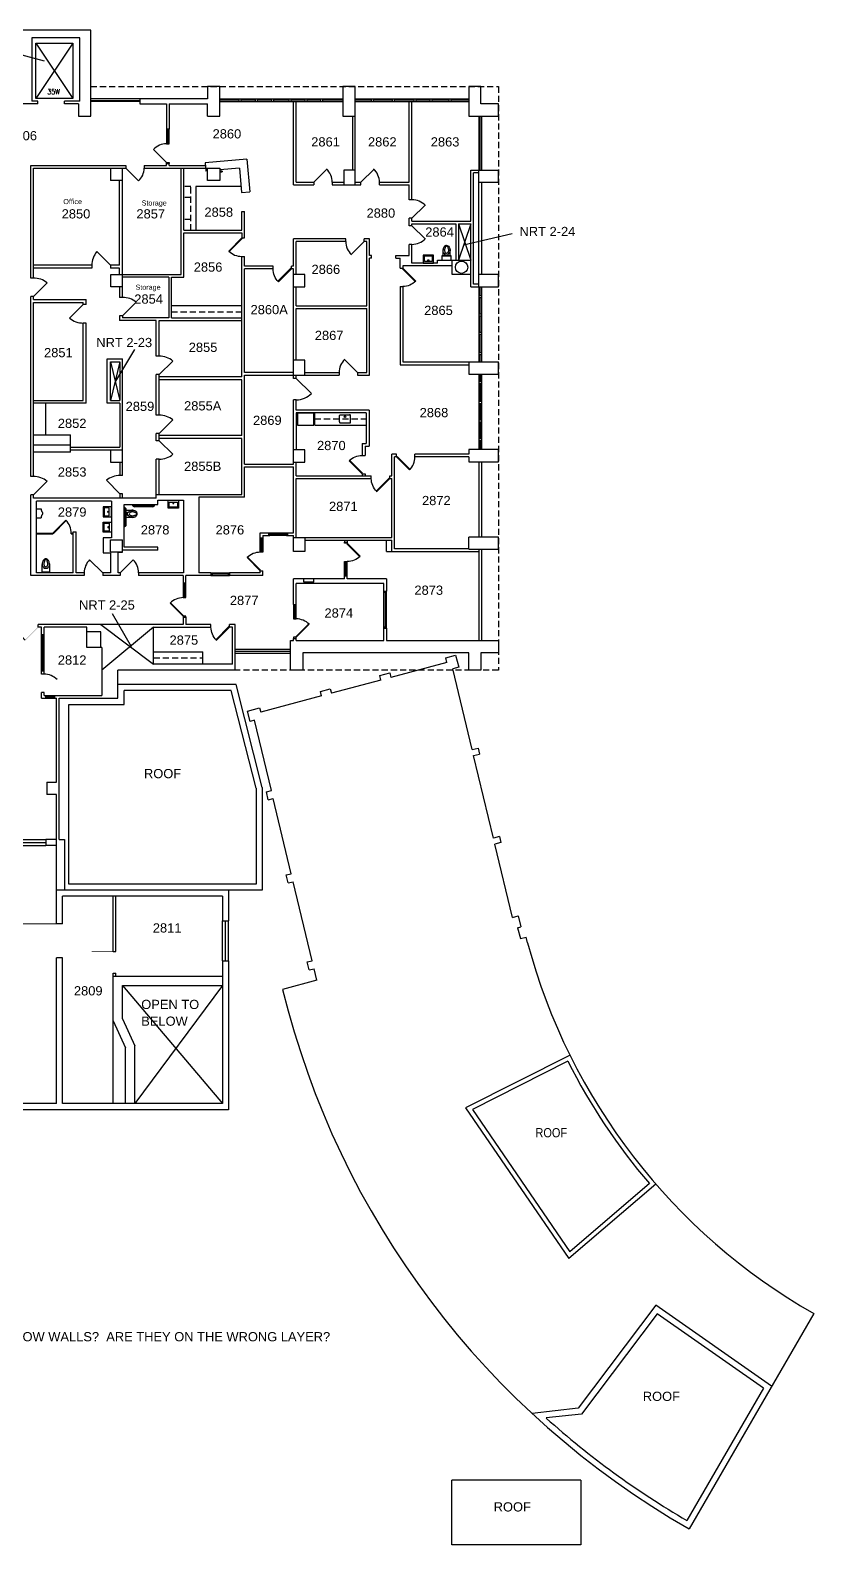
# Model space of a CAD drawing. Extents: x 1022 to 4599, y 252 to 3211.
# Drawn here: x 3069 to 4599, y 252 to 3211 of the extents above; entities that cross this region are included whole.
import ezdxf
from ezdxf.enums import TextEntityAlignment as Align

# ---------------------------------------------------------------- set-up
doc = ezdxf.new("R2010")
doc.units = 0
doc.header["$LTSCALE"] = 96
doc.header["$MEASUREMENT"] = 0
doc.linetypes.add('HIDDEN2', pattern=[0.1875, 0.125, -0.0625])
doc.layers.get('0').update_dxf_attribs({"linetype": 'CONTINUOUS'})
for name, color, linetype in [('A-ANNO-RNUM', 4, 'CONTINUOUS'), ('A-ANNO-TEXT', 4, 'CONTINUOUS'), ('A-ANNO-TEXT-CTC', 181, 'CONTINUOUS'), ('A-DOOR', 2, 'CONTINUOUS'), ('A-FLOR-CASE', 3, 'CONTINUOUS'), ('A-FLOR-SHFT', 1, 'CONTINUOUS'), ('A-GLAZ', 2, 'CONTINUOUS'), ('A-PREFIX', 2, 'CONTINUOUS'), ('A-ROOF', 1, 'CONTINUOUS'), ('A-WALL-ABOVE', 3, 'HIDDEN2'), ('A-WALL-FULL', 6, 'CONTINUOUS'), ('A-WALL-SILL', 1, 'CONTINUOUS'), ('DEF', 31, 'CONTINUOUS')]:
    doc.layers.add(name, color=color, linetype=linetype)
doc.styles.add('ARIAL', font='arial.ttf')
doc.styles.add('PP-FPLL-unverified$0$STANDARD', font='ROMANS.shx', dxfattribs={"width": 0.85})
doc.styles.get("Standard").update_dxf_attribs({"font": 'arial.ttf'})

# ---------------------------------------------------------------- blocks, each defined once
blk = doc.blocks.new('DR')
at = {"layer": 'A-DOOR'}
blk.add_lwpolyline([(0, 0, 0.0278, 0.0278, 0), (0, 1, 0, 0, 0.414214), (-1, 0, 0, 0, 0.414214)], format="xyseb", dxfattribs=at)
blk = doc.blocks.new('PP-FP02$0$DOOR')
blk.add_lwpolyline([(-0.737, 0.678), (-0.707, 0.707), (0, 0), (-0.029, -0.029)], close=True)
blk.add_arc((0, 0), 1, 135, 180)
blk = doc.blocks.new('PP-FP02$0$P2477016')
for p, q in [((-3.603083, -23.831759), (-3.603083, -23.831759)), ((-2.504894, -21.068753), (-2.504894, -21.068753))]:
    blk.add_line(p, q)
for points in [[(-6.93083, -16.399601, -0.022673), (-7, -14.875), (-7, 0), (-3.020761, 0), (0, 0), (3.020761, 0), (7, 0), (7, -14.875)], [(-6.937926, -16.211212, -0.074934), (-6.387938, -12.562014, -0.085426), (-4.920528, -9.670474, -0.066386), (-3.550098, -8.264603), (-3.550098, -6.711212), (3.449902, -6.711212), (3.449902, -8.264603, -0.066386), (4.820333, -9.670474, -0.085426), (6.287743, -12.562014, -0.111314), (6.709134, -17.991061)], [(3.991504, -23.722377, -0.562484), (3.158962, -23.529526), (2.424162, -21.300368, -0.238976), (2.492058, -20.853364, 0.08035), (3.421006, -18.976205, 0.074934), (3.837731, -16.211212, 0.074934), (3.421006, -13.446218, 0.085426), (2.414145, -11.462194, 0.066386), (1.597345, -10.624271, 0.330534), (-1.69754, -10.624271, 0.066386), (-2.51434, -11.462194, 0.085426), (-3.521201, -13.446218, 0.074934), (-3.937926, -16.211212, 0.074934), (-3.521201, -18.976205, 0.08035), (-2.592253, -20.853364, -0.238976), (-2.524357, -21.300368), (-3.250575, -23.503493, -0.549653), (-4.069149, -23.710095)], [(-4.023967, -23.748064, 0.06085), (-2.498761, -25.015482, 0.143932), (0, -25.75)], [(-2.976493, -22.67201, 0.063273), (-1.687041, -23.754089, 0.143932), (0, -24.25)], [(0, -25.75, 0.143932), (2.498761, -25.015482, 0.107177), (4.949747, -22.564786, 0.077997), (6.431696, -19.212481, 0.065232), (7, -14.875)], [(0, -24.25, 0.143932), (1.687041, -23.754089, 0.059203), (2.902316, -22.750942)]]:
    blk.add_lwpolyline(points, format="xyb")
for centre, radius, start, end in [((5.443363, -16.211212), 12.38129, 180, 197.141641), ((2.746106, -17.043143), 9.558648, 197.141641, 216.672481), ((1.035634, -18.316811), 7.426057, 216.672481, 226.574161)]:
    blk.add_arc(centre, radius, start, end)
blk = doc.blocks.new('PP-FP02$0$0713-ADA Toilet')
blk.add_lwpolyline([(-27, 0), (-27, -8.8), (-9, -8.8), (-9, 0)], close=True)
for points in [[(-18, -29, 0.143932), (-15.5, -28.3, 0.107177), (-13.1, -25.8, 0.077997), (-11.6, -22.5, 0.065232), (-11, -18.1), (-11, -8.8), (-15, -8.8), (-18, -8.8), (-21, -8.8), (-25, -8.8), (-25, -18.1)], [(-18, -29, -0.143932), (-20.5, -28.3, -0.107177), (-22.9, -25.8, -0.077997), (-24.4, -22.5, -0.065232), (-25, -18.1)], [(-18, -10), (-21.4, -10), (-21.4, -11.5, 0.066386), (-22.8, -12.9, 0.085426), (-24.3, -15.8, 0.111314), (-24.7, -21.2)], [(-22, -27, 0.562484), (-21.2, -26.8), (-20.4, -24.6, 0.238976), (-20.5, -24.1, -0.08035), (-21.4, -22.2, -0.074934), (-21.8, -19.5, -0.074934), (-21.4, -16.7, -0.085426), (-20.4, -14.7, -0.066386), (-19.6, -13.9, -0.156339), (-18, -13.3, -0.156339)], [(-18, -27.5, -0.143932), (-19.7, -27, -0.059203), (-20.9, -26)], [(-18, -10), (-14.6, -10), (-14.6, -11.5, -0.066386), (-13.2, -12.9, -0.085426), (-11.7, -15.8, -0.111314), (-11.3, -21.2)], [(-14, -27, -0.562484), (-14.8, -26.8), (-15.6, -24.6, -0.238976), (-15.5, -24.1, 0.08035), (-14.6, -22.2, 0.074934), (-14.2, -19.5, 0.074934), (-14.6, -16.7, 0.085426), (-15.6, -14.7, 0.066386), (-16.4, -13.9, 0.156339), (-18, -13.3, 0.156339)], [(-18, -27.5, 0.143932), (-16.3, -27, 0.059203), (-15.1, -26)]]:
    blk.add_lwpolyline(points, format="xyb")
blk = doc.blocks.new('PP-FP02$0$0713-Bath Sink')
blk.add_lwpolyline([(-10, -16), (10, -16), (10, 0), (-10, 0)], close=True)
blk.add_lwpolyline([(-7, -14), (7, -14, 0.414214), (8, -13), (8, -5, 0.414214), (7, -4), (-7, -4, 0.414214), (-8, -5), (-8, -13, 0.414214)], format="xyb", close=True)
blk.add_circle((0, -6), 1)
blk = doc.blocks.new('PP-FP02$0$Urinal')
for p, q in [((0, 9), (0, -9)), ((0, 9), (9, 9)), ((0, -9), (9, -9))]:
    blk.add_line(p, q)
at = {"flags": 128}
blk.add_lwpolyline([(9, -9), (9.1, -7.6), (9.2, -6.4), (9.5, -5.4), (9.8, -4.5), (10.2, -3.7), (10.6, -3), (10.9, -2.5), (11.2, -2), (11.5, -1.5), (11.7, -1.1), (11.8, -0.6), (11.8, -0.2), (11.8, 0.2), (11.7, 0.6), (11.5, 1.1), (11.2, 1.6), (10.9, 2.1), (10.6, 2.8), (10.2, 3.5), (9.8, 4.3), (9.5, 5.3), (9.2, 6.4), (9.1, 7.6), (9, 9)], dxfattribs=at)
blk = doc.blocks.new('PP-FP02-unverified$0$DOOR-E')
at = {"const_width": 0.001}
blk.add_lwpolyline([(0, 0), (-0.707, 0.707)], dxfattribs=at)
blk.add_arc((0, 0), 1, 135, 180)

msp = doc.modelspace()

# ---------------------------------------------------------------- linework, layer by layer
at = {"layer": 'A-ANNO-TEXT-CTC'}
for p, q in [((3023.3, 3170.8), (3096.1, 3151.6)), ((3915, 2791.9), (4010.1, 2814)), ((3236, 2525.4), (3273.4, 2587.4)), ((3266.6, 2006.5), (3229.5, 2070.6))]:
    msp.add_line(p, q, dxfattribs=at)
at = {"layer": 'A-DOOR'}
for p, q in [((3309.6, 2978.2), (3334.8, 2953)), ((3255.3, 2941.8), (3280.4, 2916.6)), ((3334.8, 2951), (3340, 2951)), ((3622.7, 2914), (3648.2, 2939.5)), ((3714.7, 2914), (3740.1, 2939.5)), ((3814.2, 2844), (3839.7, 2869.5)), ((3814.2, 2828.8), (3839.7, 2803.3)), ((3721, 2798.5), (3695.5, 2773)), ((3225.3, 2752), (3198.7, 2778.5)), ((3075.2, 2691), (3101.8, 2717.5)), ((3172.3, 2675), (3145.7, 2648.5)), ((3249.2, 2653.2), (3275.8, 2679.8)), ((3320.8, 2538.2), (3347.3, 2564.8)), ((3707.8, 2542.2), (3682.3, 2567.7)), ((3588.3, 2531), (3617.9, 2501.3)), ((3320.8, 2423.2), (3347.3, 2449.8)), ((3320.8, 2409.2), (3347.3, 2382.7)), ((3075.2, 2303.2), (3101.8, 2329.8)), ((3244, 2305.2), (3217.5, 2331.8)), ((3210.3, 2151.2), (3184.8, 2176.7)), ((3244.3, 2151.2), (3269.7, 2176.7)), ((3368.2, 2067.2), (3367.5, 2066.5))]:
    msp.add_line(p, q, dxfattribs=at)
for points in [[(3334.8, 2951), (3334.8, 2953), (3340, 2953), (3340, 2951)], [(3517.8, 2155.2), (3492.3, 2180.7), (3493, 2181.4), (3518.5, 2156)], [(3367.5, 2066.5), (3342, 2092), (3342.8, 2092.7), (3368.2, 2067.2)]]:
    msp.add_lwpolyline(points, dxfattribs=at)
for points in [[(3682.2, 2211), (3687.8, 2211), (3687.8, 2209), (3682.2, 2209)], [(3367.5, 2064.5), (3373, 2064.5), (3373, 2066.5), (3367.5, 2066.5)], [(3583, 2023), (3588.3, 2023), (3588.3, 2025), (3583, 2025)]]:
    msp.add_lwpolyline(points, close=True, dxfattribs=at)
for centre, radius, start, end in [((3333.3, 2957.8), 31.2, 87.3157, 139.3493), ((3256, 2942.1), 35.3, 313.8226, 359.5123), ((3622.7, 2914), 36, 0, 46.707), ((3714.7, 2914), 36, 0, 46.707), ((3814.2, 2844), 36, 43.293, 90), ((3721, 2798.5), 36, 180, 226.707), ((3814.2, 2828.8), 36, 270, 316.707), ((3231.3, 2752), 42, 140.7976, 180), ((3075.2, 2685), 42, 50.7976, 90), ((3249.2, 2647.2), 42, 50.7976, 90), ((3172.3, 2681), 42, 230.7976, 270), ((3320.8, 2532.2), 42, 50.7976, 90), ((3707.8, 2542.2), 36, 133.293, 180), ((3588.3, 2531), 42, 270, 315), ((3320.8, 2417.2), 42, 50.7976, 90), ((3320.8, 2415.2), 42, 270, 309.2024), ((3075.2, 2297.2), 42, 50.7976, 90), ((3244, 2299.2), 42, 90, 129.2024), ((3517.8, 2155.2), 36, 90, 135), ((3210.3, 2151.2), 36, 135, 180), ((3244.3, 2151.2), 36, 0, 45), ((3367.5, 2066.5), 36, 90, 135)]:
    msp.add_arc(centre, radius, start, end, dxfattribs=at)
at = {"layer": 'A-FLOR-CASE'}
for p, q in [((3491.8, 2959.1), (3410.6, 2952)), ((3491.8, 2959.1), (3497.4, 2895.3)), ((3410.6, 2952), (3412, 2936)), ((3415, 2936.3), (3412, 2936)), ((3477.2, 2941.8), (3439, 2938.4)), ((3477.2, 2941.8), (3481.4, 2893.9)), ((3480.4, 2905.8), (3392.5, 2905.8)), ((3392.5, 2905.8), (3392.5, 2820.2)), ((3481.4, 2893.9), (3497.4, 2895.3)), ((3344.5, 2673.2), (3481.8, 2673.2)), ((3099.3, 2420.3), (3099.3, 2482.8)), ((3624.3, 2439.8), (3624.3, 2463.8)), ((3624.3, 2439.8), (3724.8, 2439.8)), ((3309.8, 1996.8), (3405.8, 1996.8)), ((3405.8, 1972.8), (3405.8, 1996.8))]:
    msp.add_line(p, q, dxfattribs=at)
at = {"layer": 'A-FLOR-CASE', "linetype": 'HIDDEN2'}
for p, q in [((3382.5, 2905.8), (3368.5, 2905.8)), ((3382.5, 2820.2), (3382.5, 2905.8)), ((3382.5, 2884.4), (3368.5, 2884.4)), ((3382.5, 2841.6), (3368.5, 2841.6)), ((3344.5, 2661.2), (3481.8, 2661.2)), ((3624.3, 2451.8), (3724.8, 2451.8)), ((3309.8, 1984.8), (3405.8, 1984.8))]:
    msp.add_line(p, q, dxfattribs=at)
at = {"layer": 'A-FLOR-CASE'}
for points in [[(3075.2, 2420.3), (3147.3, 2420.3)], [(3147.3, 2400.3), (3075.2, 2400.3)], [(3147.3, 2387), (3147.3, 2420.3)], [(3147.3, 2387), (3075.2, 2387)]]:
    msp.add_lwpolyline(points, dxfattribs=at)
at = {"layer": 'A-FLOR-CASE', "linetype": 'HIDDEN2'}
msp.add_circle((3442, 2935.1), 1.5, dxfattribs=at)
at = {"layer": 'A-FLOR-SHFT'}
for p, q in [((3080, 3186), (3152, 3078)), ((3152, 3186), (3080, 3078))]:
    msp.add_line(p, q, dxfattribs=at)
msp.add_lwpolyline([(3080, 3186), (3152, 3186), (3152, 3078), (3080, 3078)], close=True, dxfattribs=at)
for points in [[(3905, 2832.8), (3929, 2761.8)], [(3929, 2832.8), (3905, 2761.8)], [(3244, 2563), (3225.3, 2488)], [(3225.3, 2563), (3244, 2488)], [(3207, 2050), (3309.8, 1972.8)], [(3309.8, 2044.8), (3208.6, 1961)], [(3249, 1345), (3444, 1114)], [(3444, 1345), (3273, 1114)]]:
    msp.add_lwpolyline(points, dxfattribs=at)
at = {"layer": 'A-GLAZ'}
for p, q in [((3187, 3074), (3283, 3074)), ((3476.7, 3074.4), (3439, 3074.4)), ((3508.7, 3074.4), (3480.7, 3074.4)), ((3540.7, 3074.4), (3512.7, 3074.4)), ((3574.5, 3074.4), (3544.7, 3074.4)), ((3605.7, 3074.4), (3578.5, 3074.4)), ((3636.3, 3074.4), (3609.7, 3074.4)), ((3679, 3074.4), (3640.3, 3074.4)), ((3734.9, 3074.4), (3703, 3074.4)), ((3776.3, 3074.4), (3738.9, 3074.4)), ((3818.7, 3074.4), (3780.3, 3074.4)), ((3849.5, 3074.4), (3822.7, 3074.4)), ((3886.7, 3074.4), (3853.5, 3074.4)), ((3925, 3074.4), (3890.7, 3074.4)), ((3947, 3043), (3947, 2938)), ((3947.4, 2692.5), (3947.4, 2710)), ((3947.4, 2656.5), (3947.4, 2688.5)), ((3947.4, 2620.5), (3947.4, 2652.5)), ((3947.4, 2580.9), (3947.4, 2616.5)), ((3947.4, 2563), (3947.4, 2576.9)), ((3947.4, 2539), (3947.4, 2525.1)), ((3947.4, 2521.1), (3947.4, 2485.5)), ((3947.4, 2481.5), (3947.4, 2449.5)), ((3947.4, 2445.5), (3947.4, 2413.5)), ((3947.4, 2409.5), (3947.4, 2392)), ((3093.2, 1958.8), (3093.2, 2030.8)), ((3469, 1998), (3577, 1998)), ((3099.1, 1908.6), (3117.1, 1908.6)), ((2959.5, 1624), (3099.5, 1624)), ((3450, 1393), (3450, 1471))]:
    msp.add_line(p, q, dxfattribs=at)
for points in [[(3337.9, 3016), (3336.9, 3016), (3336.9, 2991), (3337.9, 2991)], [(3569, 2227.1), (3569, 2226.1), (3537, 2226.1), (3537, 2227.1)], [(3519.9, 2217.2), (3520.9, 2217.2), (3520.9, 2193.2), (3519.9, 2193.2)], [(3685.5, 2147), (3684.5, 2147), (3684.5, 2171), (3685.5, 2171)], [(3455.8, 2149.1), (3455.8, 2148.1), (3423.8, 2148.1), (3423.8, 2149.1)], [(3370.8, 2129.5), (3369.8, 2129.5), (3369.8, 2104.5), (3370.8, 2104.5)], [(3762.6, 2113), (3761.6, 2113), (3761.6, 2045), (3762.6, 2045)], [(3586.1, 2087), (3585.1, 2087), (3585.1, 2063), (3586.1, 2063)]]:
    msp.add_lwpolyline(points, close=True, dxfattribs=at)
at = {"layer": 'A-PREFIX'}
for p, q in [((3272.4, 2281.8), (3307.9, 2281.8)), ((3272.4, 2280.3), (3307.9, 2280.3)), ((3254.7, 2245.2), (3254.7, 2274.6)), ((3256.2, 2245.2), (3256.2, 2274.6)), ((3081.3, 2228.2), (3112.8, 2228.2)), ((3081.3, 2227.2), (3112.8, 2227.2)), ((3112.8, 2227.2), (3112.8, 2228.2)), ((3148.8, 2227.2), (3148.8, 2228.2)), ((3148.8, 2228.2), (3152.8, 2228.2)), ((3148.8, 2227.2), (3152.8, 2227.2)), ((3152.8, 2227.2), (3152.8, 2228.2)), ((3252.7, 2242.7), (3252.2, 2242.7))]:
    msp.add_line(p, q, dxfattribs=at)
for points in [[(3672.5, 2445.8), (3672.5, 2457.8, -0.414214), (3674.5, 2459.8), (3692.5, 2459.8)], [(3692.5, 2443.8, 0.414214), (3694.5, 2445.8), (3694.5, 2457.8, 0.414214), (3692.5, 2459.8)], [(3672.5, 2445.8, 0.414214), (3674.5, 2443.8), (3692.5, 2443.8)]]:
    msp.add_lwpolyline(points, format="xyb", dxfattribs=at)
msp.add_lwpolyline([(3113.5, 2227.5), (3138.9, 2253), (3138.2, 2253.7), (3112.8, 2228.2)], close=True, dxfattribs=at)
for centre, radius in [((3911, 2747.9), 12), ((3683.5, 2455.9), 1.57)]:
    msp.add_circle(centre, radius, dxfattribs=at)
for centre, radius, start, end in [((3252.2, 2274.7), 4.05, 359.8715, 89.2402), ((3272.4, 2284.2), 4, 180, 270), ((3272.4, 2284.2), 2.5, 180, 270), ((3307.9, 2284.2), 2.5, 270, 0), ((3307.9, 2284.2), 4, 270, 0), ((3112.8, 2228.2), 36, 0, 45), ((3252.2, 2274.7), 2.55, 359.7968, 88.7885), ((3252.2, 2245.2), 2.5, 270, 0), ((3252.2, 2245.2), 4, 270, 0)]:
    msp.add_arc(centre, radius, start, end, dxfattribs=at)
at = {"layer": 'A-ROOF', "extrusion": (0, 0, -1)}
for p, q in [((3880.2, 1984.7), (3899.3, 1989.9)), ((3882.3, 1976), (3880.2, 1984.7)), ((3899.3, 1989.9), (3905.6, 1966.7)), ((3751.6, 1950.3), (3770.8, 1955.4)), ((3770.8, 1955.4), (3773.1, 1946.7)), ((3905.6, 1966.7), (3894, 1963.6)), ((3931.7, 1805.9), (3894, 1963.6)), ((3635.6, 1919.2), (3654.8, 1924.3)), ((3654.8, 1924.3), (3657.1, 1915.6)), ((3753.7, 1941.5), (3751.6, 1950.3)), ((3637.8, 1910.4), (3635.6, 1919.2)), ((3493.3, 1881), (3516.8, 1887.3)), ((3498.1, 1860.6), (3493.3, 1881)), ((3516.8, 1887.3), (3519.1, 1878.6)), ((3539.7, 1725.6), (3506.8, 1862.9)), ((3931.7, 1805.9), (3943.4, 1808.7)), ((3943.4, 1808.7), (3946.2, 1797)), ((3934.5, 1794.2), (3946.2, 1797)), ((3973.2, 1632.8), (3934.5, 1794.2)), ((3530, 1723.3), (3539.7, 1725.6)), ((3533.7, 1707.7), (3530, 1723.3)), ((3533.7, 1707.7), (3543.4, 1710.1)), ((3578.6, 1563.2), (3543.4, 1710.1)), ((3984.9, 1635.6), (3973.2, 1632.8)), ((3984.9, 1635.6), (3987.7, 1623.9)), ((3987.7, 1623.9), (3976, 1621.1)), ((4010.3, 1477.7), (3976, 1621.1)), ((3568.9, 1560.8), (3578.6, 1563.2)), ((3572.6, 1545.3), (3568.9, 1560.8)), ((3572.6, 1545.3), (3582.3, 1547.6)), ((3619.3, 1393.1), (3582.3, 1547.6)), ((4021.9, 1480.8), (4027, 1459.4)), ((3609.6, 1390.7), (3619.3, 1393.1)), ((3613.3, 1375.2), (3609.6, 1390.7)), ((3613.3, 1375.2), (3623, 1377.5)), ((3628.4, 1355.1), (3623, 1377.5))]:
    msp.add_line(p, q, dxfattribs=at)
at = {"layer": 'A-ROOF'}
for p, q in [((3882.3, 1976), (3773.1, 1946.7)), ((3753.7, 1941.5), (3657.1, 1915.6)), ((3637.8, 1910.4), (3519.1, 1878.6)), ((3506.8, 1862.9), (3498.1, 1860.6)), ((4010.3, 1477.7), (4021.9, 1480.8)), ((4020.4, 1457.6), (4027, 1459.4)), ((4020.4, 1457.6), (4026.1, 1436.4)), ((4026.1, 1436.4), (4037, 1439.3)), ((4039.9, 1428.3), (4037, 1439.3)), ((3628.4, 1355.1), (3561.6, 1337.2)), ((4122.8, 1208.8), (3918.8, 1105.9)), ((4118.7, 1196.7), (3932.1, 1102.5)), ((3918.8, 1105.9), (4120.6, 811.3)), ((3932.1, 1102.5), (4122.4, 824.7)), ((4290.6, 956.7), (4120.6, 811.3)), ((4277.9, 957.7), (4122.4, 824.7)), ((4290.4, 720), (4138.7, 518.8)), ((4516.5, 561.7), (4290.4, 720)), ((4293, 703.6), (4145.2, 507.4)), ((4500.6, 558.2), (4293, 703.6)), ((4598.6, 704.1), (4355.6, 283.2)), ((4500.6, 558.2), (4351.2, 299.6)), ((4138.7, 518.8), (4048.8, 508.8)), ((4145.2, 507.4), (4076.4, 499.8)), ((3891.9, 252.2), (3891.9, 378.2)), ((4143.9, 378.2), (3891.9, 378.2)), ((4143.9, 378.2), (4143.9, 252.2)), ((4143.9, 252.2), (3891.9, 252.2))]:
    msp.add_line(p, q, dxfattribs=at)
for radius, start, end in [(1188, 195.0049, 240.2894), (1674, 193.7786, 240.2054), (1197, 206.7722, 220.5487), (1662, 228.0513, 239.7932)]:
    msp.add_arc((5187.4, 1735.8), radius, start, end, dxfattribs=at)
at = {"layer": 'A-WALL-ABOVE'}
for p, q in [((3187, 3101), (3983, 3101)), ((3983, 3101), (3983, 1961)), ((3983, 1961), (3469, 1961))]:
    msp.add_line(p, q, dxfattribs=at)
at = {"layer": 'A-WALL-FULL'}
for p, q in [((3187, 3211), (2689, 3211)), ((3166, 3196), (3072, 3196)), ((3072, 3196), (3072, 3072.2)), ((3166, 3072.2), (3166, 3196)), ((3187, 3043), (3187, 3211)), ((3439, 3101), (3415, 3101)), ((3415, 3101), (3415, 3077)), ((3439, 3043), (3439, 3101)), ((3679, 3101), (3679, 3043)), ((3703, 3101), (3679, 3101)), ((3703, 2908.8), (3703, 3101)), ((3084, 3067), (2958, 3067)), ((3084, 3072.2), (3072, 3072.2)), ((3084, 3067), (3084, 3072.2)), ((3166, 3072.2), (3136, 3072.2)), ((3136, 3067), (3136, 3072.2)), ((3163, 3067), (3136, 3067)), ((3163, 3067), (3163, 3043)), ((3415, 3077), (3283, 3077)), ((3283, 3077), (3283, 3067)), ((3283, 3067), (3334.8, 3067)), ((3334.8, 3067), (3334.8, 3018)), ((3340, 3067), (3340, 3018)), ((3340, 3067), (3415, 3067)), ((3415, 3043), (3415, 3067)), ((3583, 2908.8), (3583, 3071.8)), ((3588.3, 2914), (3588.3, 3071.8)), ((3809, 2914), (3809, 3071.8)), ((3814.2, 2880), (3814.2, 3071.8)), ((3163, 3043), (3187, 3043)), ((3415, 3043), (3439, 3043)), ((3679, 3043), (3703, 3043)), ((3697.8, 3043), (3697.8, 2938)), ((3070, 2947), (3255.3, 2947)), ((3070, 2727), (3070, 2947)), ((3075.2, 2941.8), (3255.3, 2941.8)), ((3075.2, 2727), (3075.2, 2941.8)), ((3225.3, 2941.8), (3225.3, 2917.8)), ((3249.2, 2689.2), (3249.2, 2941.8)), ((3255.3, 2947), (3255.3, 2941.8)), ((3291.3, 2947), (3334.8, 2947)), ((3291.3, 2947), (3291.3, 2941.8)), ((3291.3, 2941.8), (3439, 2941.8)), ((3334.8, 2947), (3334.8, 2951)), ((3340, 2947), (3340, 2951)), ((3340, 2947), (3411.1, 2947)), ((3363.3, 2734), (3363.3, 2941.8)), ((3368.5, 2820.2), (3368.5, 2941.8)), ((3929, 2938), (3983, 2938)), ((3929, 2838), (3929, 2938)), ((3944.8, 2932.8), (3934.2, 2932.8)), ((3934.2, 2715.2), (3934.2, 2932.8)), ((3944.8, 2710), (3944.8, 2938)), ((3983, 2914), (3983, 2938)), ((3249.2, 2917.8), (3225.3, 2917.8)), ((3243.2, 2752), (3243.2, 2917.8)), ((3583, 2908.8), (3622.7, 2908.8)), ((3588.3, 2914), (3622.7, 2914)), ((3622.7, 2914), (3622.7, 2908.8)), ((3658.7, 2914), (3681, 2914)), ((3658.7, 2914), (3658.7, 2908.8)), ((3658.7, 2908.8), (3714.7, 2908.8)), ((3703, 2914), (3714.7, 2914)), ((3714.7, 2908.8), (3714.7, 2914)), ((3750.7, 2914), (3809, 2914)), ((3750.7, 2908.8), (3750.7, 2914)), ((3750.7, 2908.8), (3809, 2908.8)), ((3809, 2880), (3809, 2908.8)), ((3944.8, 2914), (3983, 2914)), ((3950, 2914), (3950, 2734)), ((3814.2, 2880), (3809, 2880)), ((3481.8, 2820.2), (3481.8, 2857)), ((3481.8, 2857), (3487, 2857)), ((3809, 2828.8), (3809, 2844)), ((3814.2, 2844), (3809, 2844)), ((3814.2, 2838), (3814.2, 2844)), ((3368.5, 2820.2), (3481.8, 2820.2)), ((3368.5, 2728.8), (3368.5, 2815)), ((3814.2, 2828.8), (3809, 2828.8)), ((3814.2, 2832.8), (3899.8, 2832.8)), ((3814.2, 2838), (3929, 2838)), ((3899.8, 2832.8), (3899.8, 2761.8)), ((3905, 2832.8), (3929, 2832.8)), ((3905, 2832.8), (3905, 2761.8)), ((3929, 2710), (3929, 2832.8)), ((3685, 2803.8), (3583, 2803.8)), ((3583, 2750.2), (3583, 2803.8)), ((3685, 2798.5), (3588.3, 2798.5)), ((3588.3, 2734), (3588.3, 2798.5)), ((3685, 2798.5), (3685, 2803.8)), ((3731, 2803.8), (3721, 2803.8)), ((3721, 2798.5), (3721, 2803.8)), ((3725.8, 2798.5), (3721, 2798.5)), ((3725.8, 2672.5), (3725.8, 2798.5)), ((3731, 2771), (3731, 2803.8)), ((3809, 2771), (3809, 2792.8)), ((3814.2, 2792.8), (3809, 2792.8)), ((3189.3, 2752), (3075.2, 2752)), ((3189.3, 2752), (3189.3, 2746)), ((3243.2, 2752), (3225.3, 2752)), ((3225.3, 2752), (3225.3, 2746)), ((3481.8, 2534.2), (3481.8, 2769.2)), ((3481.8, 2769.2), (3487, 2769.2)), ((3487, 2750.2), (3487, 2769.2)), ((3735, 2771), (3731, 2771)), ((3731, 2537), (3731, 2765.7)), ((3735, 2765.7), (3731, 2765.7)), ((3735, 2765.7), (3735, 2771)), ((3783, 2771), (3809, 2771)), ((3783, 2765.7), (3783, 2771)), ((3783, 2765.7), (3791, 2765.7)), ((3791, 2746.5), (3791, 2765.7)), ((3864.2, 2755.8), (3814.2, 2755.8)), ((3075.2, 2727), (3070, 2727)), ((3189.3, 2746), (3075.2, 2746)), ((3243.2, 2746), (3225.3, 2746)), ((3243.2, 2734), (3243.2, 2746)), ((3339.2, 2728.8), (3249.2, 2728.8)), ((3339.2, 2728.8), (3339.2, 2649.2)), ((3344.5, 2728.8), (3368.5, 2728.8)), ((3487, 2542.2), (3487, 2745)), ((3543, 2745), (3543, 2750.2)), ((3579, 2745), (3579, 2750.2)), ((3583, 2531), (3583, 2745)), ((3791, 2746.5), (3796.2, 2746.5)), ((3796.2, 2750.5), (3796.2, 2746.5)), ((3893, 2750.5), (3796.2, 2750.5)), ((3983, 2734), (3944.8, 2734)), ((3983, 2710), (3983, 2734)), ((3243.2, 2710), (3243.2, 2689.2)), ((3588.3, 2672.5), (3588.3, 2710)), ((3791, 2710.5), (3791, 2557.7)), ((3791, 2710.5), (3796.2, 2710.5)), ((3796.2, 2710.5), (3796.2, 2563)), ((3929, 2710), (3983, 2710)), ((3944.8, 2715.2), (3934.2, 2715.2)), ((3070, 2339.2), (3070, 2691)), ((3075.2, 2691), (3070, 2691)), ((3075.2, 2685), (3075.2, 2691)), ((3075.2, 2685), (3178.3, 2685)), ((3075.2, 2679), (3172.3, 2679)), ((3075.2, 2339.2), (3075.2, 2679)), ((3172.3, 2675), (3172.3, 2679)), ((3178.3, 2675), (3172.3, 2675)), ((3178.3, 2675), (3178.3, 2685)), ((3249.2, 2689.2), (3243.2, 2689.2)), ((3588.3, 2672.5), (3725.8, 2672.5)), ((3588.3, 2566.2), (3588.3, 2667.2)), ((3588.3, 2667.2), (3725.8, 2667.2)), ((3725.8, 2542.2), (3725.8, 2667.2)), ((3172.3, 2488), (3172.3, 2639)), ((3178.3, 2639), (3172.3, 2639)), ((3178.3, 2482.8), (3178.3, 2639)), ((3243.2, 2653.2), (3243.2, 2644)), ((3249.2, 2653.2), (3243.2, 2653.2)), ((3249.2, 2653.2), (3249.2, 2649.2)), ((3339.2, 2649.2), (3249.2, 2649.2)), ((3320.8, 2644), (3481.8, 2644)), ((3344.5, 2649.2), (3481.8, 2649.2)), ((3320.8, 2574.2), (3314.8, 2574.2)), ((3219.3, 2482.8), (3219.3, 2569)), ((3225.3, 2488), (3225.3, 2563)), ((3244, 2563), (3244, 2488)), ((3791, 2557.7), (3925, 2557.7)), ((3796.2, 2563), (3983, 2563)), ((3925, 2563), (3925, 2539)), ((3983, 2539), (3983, 2563)), ((3320.8, 2538.2), (3314.8, 2538.2)), ((3481.8, 2534.2), (3320.8, 2534.2)), ((3481.8, 2528.2), (3320.8, 2528.2)), ((3481.8, 2419.2), (3481.8, 2528.2)), ((3487, 2363.2), (3487, 2537)), ((3588.3, 2531), (3583, 2531)), ((3588.3, 2531), (3588.3, 2537)), ((3605, 2542.2), (3671.8, 2542.2)), ((3671.8, 2542.2), (3671.8, 2537)), ((3707.8, 2542.2), (3725.8, 2542.2)), ((3707.8, 2542.2), (3707.8, 2537)), ((3707.8, 2537), (3731, 2537)), ((3925, 2539), (3983, 2539)), ((3075.2, 2488), (3172.3, 2488)), ((3225.3, 2488), (3244, 2488)), ((3588.3, 2489), (3583, 2489)), ((3583, 2363.2), (3583, 2489)), ((3588.3, 2469), (3588.3, 2489)), ((3178.3, 2482.8), (3075.2, 2482.8)), ((3244, 2482.8), (3219.3, 2482.8)), ((3244, 2482.8), (3244, 2396.3)), ((3320.8, 2459.2), (3314.8, 2459.2)), ((3730.8, 2469), (3588.3, 2469)), ((3724.8, 2463.8), (3588.3, 2463.8)), ((3588.3, 2463.8), (3588.3, 2391)), ((3724.8, 2463.8), (3724.8, 2403.6)), ((3730.8, 2469), (3730.8, 2398.4)), ((3320.8, 2423.2), (3314.8, 2423.2)), ((3320.8, 2409.2), (3314.8, 2409.2)), ((3481.8, 2419.2), (3320.8, 2419.2)), ((3481.8, 2413.2), (3320.8, 2413.2)), ((3481.8, 2304.2), (3481.8, 2413.2)), ((3716.8, 2403.6), (3716.8, 2380.4)), ((3716.8, 2403.6), (3724.8, 2403.6)), ((3722.8, 2398.4), (3722.8, 2380.4)), ((3722.8, 2398.4), (3730.8, 2398.4)), ((3147.3, 2396.3), (3244, 2396.3)), ((3147.3, 2391), (3249.2, 2391)), ((3314.8, 2297.2), (3314.8, 2373.2)), ((3320.8, 2373.2), (3314.8, 2373.2)), ((3716.8, 2380.4), (3722.8, 2380.4)), ((3784, 2382.6), (3774.8, 2382.6)), ((3774.8, 2340.4), (3774.8, 2382.6)), ((3780, 2198.2), (3780, 2377.4)), ((3784, 2377.4), (3780, 2377.4)), ((3784, 2377.4), (3784, 2382.6)), ((3925, 2382.6), (3820, 2382.6)), ((3820, 2377.4), (3820, 2382.6)), ((3925, 2377.4), (3820, 2377.4)), ((3983, 2392), (3925, 2392)), ((3925, 2392), (3925, 2382.6)), ((3925, 2377.4), (3925, 2368)), ((3925, 2368), (3983, 2368)), ((3944.8, 2368), (3944.8, 2221)), ((3950, 2368), (3950, 2221)), ((3983, 2368), (3983, 2392)), ((3075.2, 2339.2), (3070, 2339.2)), ((3244, 2367), (3244, 2341.2)), ((3249.2, 2341.2), (3244, 2341.2)), ((3487, 2363.2), (3583, 2363.2)), ((3487, 2299), (3487, 2358)), ((3487, 2358), (3583, 2358)), ((3583, 2229.2), (3583, 2358)), ((3588.3, 2340.4), (3588.3, 2367)), ((3588.3, 2340.4), (3734.8, 2340.4)), ((3716.8, 2344.4), (3716.8, 2340.4)), ((3716.8, 2344.4), (3722.8, 2344.4)), ((3722.8, 2344.4), (3722.8, 2340.4)), ((3734.8, 2335.1), (3734.8, 2340.4)), ((3770.8, 2335.1), (3770.8, 2340.4)), ((3770.8, 2340.4), (3774.8, 2340.4)), ((3588.3, 2220.2), (3588.3, 2335.1)), ((3588.3, 2335.1), (3734.8, 2335.1)), ((3770.8, 2335.1), (3774.8, 2335.1)), ((3774.8, 2220.2), (3774.8, 2335.1)), ((3070, 2146), (3070, 2303.2)), ((3075.2, 2303.2), (3070, 2303.2)), ((3075.2, 2297.2), (3075.2, 2303.2)), ((3314.8, 2297.2), (3075.2, 2297.2)), ((3081.3, 2151.2), (3081.3, 2291.2)), ((3227.3, 2291.2), (3081.3, 2291.2)), ((3244, 2305.2), (3244, 2297.2)), ((3249.2, 2305.2), (3244, 2305.2)), ((3314.8, 2304.2), (3481.8, 2304.2)), ((3368.3, 2293.3), (3368.3, 2151.2)), ((3397.8, 2299), (3397.8, 2151.2)), ((3487, 2299), (3397.8, 2299)), ((3152.8, 2231.2), (3158.8, 2231.2)), ((3152.8, 2151.2), (3152.8, 2231.2)), ((3158.8, 2151.2), (3158.8, 2231.2)), ((3517.8, 2219.2), (3517.8, 2229.2)), ((3517.8, 2229.2), (3537, 2229.2)), ((3523, 2224), (3523, 2219.2)), ((3523, 2224), (3537, 2224)), ((3569, 2229.2), (3583, 2229.2)), ((3569, 2224), (3583, 2224)), ((3583, 2220.2), (3774.8, 2220.2)), ((3983, 2221), (3925, 2221)), ((3925, 2197), (3925, 2221)), ((3983, 2197), (3983, 2221)), ((3225.3, 2215.8), (3249.2, 2215.8)), ((3225.3, 2191.8), (3249.2, 2191.8)), ((3240.3, 2191.2), (3249.2, 2191.2)), ((3249.2, 2191.2), (3249.2, 2215.8)), ((3318.2, 2195.2), (3249.2, 2195.2)), ((3318.2, 2201.2), (3252.2, 2201.2)), ((3318.2, 2195.2), (3318.2, 2201.2)), ((3605, 2215), (3774.8, 2215)), ((3682.2, 2215), (3682.2, 2211)), ((3682.2, 2211), (3687.8, 2211)), ((3687.8, 2215), (3687.8, 2211)), ((3764.8, 2193), (3944.8, 2193)), ((3774.8, 2193), (3774.8, 2215)), ((3925, 2198.2), (3780, 2198.2)), ((3925, 2197), (3983, 2197)), ((3944.8, 2197), (3944.8, 2019)), ((3950, 2197), (3950, 2019)), ((3174.3, 2146), (3070, 2146)), ((3152.8, 2151.2), (3081.3, 2151.2)), ((3174.3, 2151.2), (3158.8, 2151.2)), ((3174.3, 2151.2), (3174.3, 2146)), ((3210.3, 2151.2), (3210.3, 2146)), ((3225.3, 2151.2), (3210.3, 2151.2)), ((3244.3, 2146), (3210.3, 2146)), ((3244.3, 2151.2), (3244.3, 2146)), ((3368.3, 2151.2), (3280.3, 2151.2)), ((3280.3, 2151.2), (3280.3, 2146)), ((3367.5, 2146), (3280.3, 2146)), ((3367.5, 2146), (3367.5, 2131.5)), ((3373, 2131.5), (3373, 2146)), ((3421.8, 2146), (3373, 2146)), ((3421.8, 2151.2), (3397.8, 2151.2)), ((3517.8, 2151.2), (3457.8, 2151.2)), ((3523, 2146), (3457.8, 2146)), ((3517.8, 2151.2), (3517.8, 2155.2)), ((3517.8, 2155.2), (3523, 2155.2)), ((3523, 2146), (3523, 2155.2)), ((3583, 2089), (3583, 2139)), ((3682.2, 2139), (3583, 2139)), ((3602.8, 2133), (3602.8, 2139)), ((3622.8, 2133), (3602.8, 2133)), ((3622.8, 2133), (3622.8, 2139)), ((3682.2, 2139), (3682.2, 2145)), ((3687.8, 2139), (3687.8, 2145)), ((3764.7, 2139), (3687.8, 2139)), ((3764.7, 2139), (3764.7, 2115)), ((3588.3, 2089), (3588.3, 2130)), ((3759.5, 2130), (3588.3, 2130)), ((3759.5, 2115), (3759.5, 2130)), ((3084.3, 2044.8), (3084.3, 2050)), ((3367.5, 2050), (3084.3, 2050)), ((3090.6, 2044.8), (3084.3, 2044.8)), ((3090.6, 2030.8), (3090.6, 2044.8)), ((3179.3, 2044.8), (3095.8, 2044.8)), ((3095.8, 2030.8), (3095.8, 2044.8)), ((3309.8, 1972.8), (3309.8, 2044.8)), ((3309.8, 2044.8), (3421.8, 2044.8)), ((3367.5, 2064.5), (3373, 2064.5)), ((3367.5, 2064.5), (3367.5, 2050)), ((3373, 2064.5), (3373, 2050)), ((3421.8, 2050), (3373, 2050)), ((3421.8, 2044.8), (3421.8, 2050)), ((3469, 2050), (3457.8, 2050)), ((3457.8, 2044.8), (3457.8, 2050)), ((3463.8, 2044.8), (3457.8, 2044.8)), ((3463.8, 1972.8), (3463.8, 2044.8)), ((3469, 1961), (3469, 2050)), ((3759.5, 2019), (3759.5, 2043)), ((3764.7, 2043), (3764.7, 2019)), ((3090.6, 2030.8), (3095.8, 2030.8)), ((3577, 1961), (3577, 2019)), ((3577, 2019), (3583, 2019)), ((3583, 2019), (3583, 2023)), ((3583, 2023), (3588.3, 2023)), ((3588.3, 2019), (3588.3, 2023)), ((3588.3, 2019), (3759.5, 2019)), ((3764.7, 2019), (3983, 2019)), ((3983, 2019), (3983, 1995)), ((3208.6, 2005), (3208.6, 1911.2)), ((3601, 1995), (3601, 1961)), ((3925, 1995), (3601, 1995)), ((3925, 1961), (3925, 1995)), ((3983, 1995), (3949, 1995)), ((3949, 1995), (3949, 1961)), ((3090.6, 1953), (3090.6, 1958.8)), ((3095.8, 1958.8), (3090.6, 1958.8)), ((3095.8, 1953), (3090.6, 1953)), ((3095.8, 1953), (3095.8, 1958.8)), ((3240, 1906), (3240, 1961)), ((3469, 1961), (3240, 1961)), ((3463.8, 1972.8), (3309.8, 1972.8)), ((3601, 1961), (3577, 1961)), ((3949, 1961), (3925, 1961)), ((3471, 1933), (3240, 1933)), ((3095.8, 1917), (3090.6, 1917)), ((3090.6, 1906), (3090.6, 1917)), ((3090.6, 1906), (3099.1, 1906)), ((3095.8, 1911.2), (3095.8, 1917)), ((3095.8, 1911.2), (3099.1, 1911.2)), ((3099.1, 1906), (3099.1, 1911.2)), ((3117.1, 1911.2), (3208.6, 1911.2)), ((3117.1, 1906), (3117.1, 1911.2)), ((3117.1, 1906), (3120, 1906)), ((3120, 1741.8), (3120, 1906)), ((3125.2, 1630), (3125.2, 1906)), ((3125.2, 1906), (3240, 1906)), ((3144, 1894), (3252, 1894)), ((3144, 1543), (3144, 1894)), ((3461.5, 1921), (3252, 1921)), ((3252, 1894), (3252, 1921)), ((3101.2, 1741.8), (3101.2, 1717.8)), ((3101.2, 1741.8), (3120, 1741.8)), ((3120, 1717.8), (3101.2, 1717.8)), ((3120, 1465), (3120, 1717.8)), ((3510, 1730.4), (3510, 1543)), ((3522, 1731.8), (3522, 1531)), ((3120, 1630), (3099.5, 1630)), ((3099.5, 1630), (3099.5, 1618)), ((3125.2, 1630), (3136, 1630)), ((3136, 1630), (3136, 1531)), ((3120, 1618), (3099.5, 1618)), ((3510, 1543), (3144, 1543)), ((3522, 1531), (3120, 1531)), ((3444, 1519), (3132, 1519)), ((3132, 1465), (3132, 1519)), ((3231, 1411), (3231, 1519)), ((3236.2, 1411), (3236.2, 1519)), ((3444, 1519), (3444, 1471)), ((3456, 1531), (3456, 1471)), ((3132, 1465), (3120, 1465)), ((3444, 1471), (3456, 1471)), ((3120, 1114), (3120, 1399)), ((3132, 1399), (3120, 1399)), ((3132, 1114), (3132, 1399)), ((3231, 1411), (3236.2, 1411)), ((3444, 1393), (3456, 1393)), ((3444, 1393), (3444, 1114)), ((3456, 1393), (3456, 1102)), ((3231, 1114), (3231, 1369)), ((3231, 1369), (3236.2, 1369)), ((3231, 1363), (3444, 1363)), ((3236.2, 1363), (3236.2, 1369)), ((3249, 1345), (3444, 1345)), ((3249, 1279.9), (3249, 1345)), ((3231, 1276), (3255, 1222.9)), ((3249, 1279.9), (3273, 1226.7)), ((3255, 1114), (3255, 1222.9)), ((3273, 1114), (3273, 1226.7)), ((3456, 1102), (2481, 1102)), ((3120, 1114), (2493, 1114)), ((3444, 1114), (3132, 1114))]:
    msp.add_line(p, q, dxfattribs=at)
at = {"layer": 'A-WALL-FULL', "extrusion": (0, 0, -1)}
for p, q in [((3522, 1731.8), (3471, 1933)), ((3510, 1730.4), (3461.5, 1921))]:
    msp.add_line(p, q, dxfattribs=at)
at = {"layer": 'A-WALL-FULL'}
for points in [[(3925, 3101), (3925, 3043), (3983, 3043), (3983, 3067), (3949, 3067), (3949, 3101)], [(3590.8, 2439.8), (3622.8, 2439.8), (3622.8, 2462.8), (3590.8, 2462.8)]]:
    msp.add_lwpolyline(points, close=True, dxfattribs=at)
for points in [[(3439, 2941.8), (3439, 2917.8), (3415, 2917.8), (3415, 2941.8)], [(3703, 2938), (3681, 2938), (3681, 2908.8)], [(3481.8, 2805.2), (3487, 2805.2), (3487, 2857)], [(3368.5, 2815), (3481.8, 2815), (3481.8, 2805.2)], [(3814.2, 2828.8), (3814.2, 2832.8)], [(3814.2, 2755.8), (3814.2, 2792.8)], [(3864.2, 2755.8), (3864.2, 2761.8), (3929, 2761.8)], [(3929, 2734), (3893, 2734), (3893, 2761.8)], [(3249.2, 2710), (3226.3, 2710), (3226.3, 2734), (3363.3, 2734)], [(3344.5, 2649.2), (3344.5, 2728.8)], [(3543, 2750.2), (3487, 2750.2)], [(3543, 2745), (3487, 2745)], [(3583, 2750.2), (3579, 2750.2)], [(3583, 2745), (3579, 2745)], [(3583, 2710), (3605, 2710), (3605, 2734), (3583, 2734)], [(3314.8, 2644), (3243.2, 2644)], [(3314.8, 2574.2), (3314.8, 2644)], [(3320.8, 2574.2), (3320.8, 2644)], [(3219.3, 2569), (3249.2, 2569)], [(3225.3, 2563), (3244, 2563)], [(3249.2, 2341.2), (3249.2, 2569)], [(3605, 2537), (3605, 2566.2), (3583, 2566.2)], [(3314.8, 2459.2), (3314.8, 2538.2)], [(3320.8, 2459.2), (3320.8, 2538.2)], [(3583, 2542.2), (3487, 2542.2)], [(3487, 2537), (3671.8, 2537)], [(3314.8, 2409.2), (3314.8, 2423.2)], [(3320.8, 2409.2), (3320.8, 2423.2)], [(3225.3, 2391), (3225.3, 2367), (3249.2, 2367)], [(3320.8, 2304.2), (3320.8, 2373.2)], [(3583, 2367), (3605, 2367), (3605, 2391), (3583, 2391)], [(3227.3, 2291.2), (3227.3, 2219.2), (3211.3, 2219.2), (3211.3, 2190.2), (3225.3, 2190.2)], [(3249.2, 2297.2), (3249.2, 2305.2)], [(3252.2, 2201.2), (3252.2, 2284.2), (3318.2, 2284.2), (3318.2, 2293.3), (3368.3, 2293.3)], [(3605, 2220.2), (3605, 2193), (3583, 2193), (3583, 2224)], [(3225.3, 2191.8), (3225.3, 2215.8)], [(3225.3, 2190.2), (3225.3, 2151.2)], [(3244.3, 2151.2), (3240.3, 2151.2), (3240.3, 2191.2)], [(3764.8, 2193), (3764.8, 2215)], [(3208.6, 2005), (3179.3, 2005), (3179.3, 2044.8)], [(3206.8, 2005), (3206.8, 2035.5), (3179.3, 2035.5)]]:
    msp.add_lwpolyline(points, dxfattribs=at)
at = {"layer": 'A-WALL-SILL'}
for p, q in [((3283, 3077), (3187, 3077)), ((3283, 3071.8), (3187, 3071.8)), ((3439, 3077), (3679, 3077)), ((3439, 3071.8), (3679, 3071.8)), ((3476.7, 3071.8), (3476.7, 3077)), ((3480.7, 3071.8), (3480.7, 3077)), ((3508.7, 3071.8), (3508.7, 3077)), ((3512.7, 3071.8), (3512.7, 3077)), ((3540.7, 3071.8), (3540.7, 3077)), ((3544.7, 3071.8), (3544.7, 3077)), ((3574.5, 3071.8), (3574.5, 3077)), ((3578.5, 3071.8), (3578.5, 3077)), ((3605.7, 3071.8), (3605.7, 3077)), ((3609.7, 3071.8), (3609.7, 3077)), ((3636.3, 3071.8), (3636.3, 3077)), ((3640.3, 3071.8), (3640.3, 3077)), ((3703, 3077), (3925, 3077)), ((3703, 3071.8), (3925, 3071.8)), ((3734.9, 3071.8), (3734.9, 3077)), ((3738.9, 3071.8), (3738.9, 3077)), ((3776.3, 3071.8), (3776.3, 3077)), ((3780.3, 3071.8), (3780.3, 3077)), ((3818.7, 3071.8), (3818.7, 3077)), ((3822.7, 3071.8), (3822.7, 3077)), ((3849.5, 3071.8), (3849.5, 3077)), ((3853.5, 3071.8), (3853.5, 3077)), ((3886.7, 3071.8), (3886.7, 3077)), ((3890.7, 3071.8), (3890.7, 3077)), ((3340, 3018), (3334.8, 3018)), ((3944.8, 3043), (3944.8, 2938)), ((3950, 3043), (3950, 2938)), ((3340, 2991), (3334.8, 2991)), ((3944.8, 2710), (3944.8, 2563)), ((3950, 2692.5), (3944.8, 2692.5)), ((3950, 2710), (3950, 2563)), ((3950, 2688.5), (3944.8, 2688.5)), ((3950, 2656.5), (3944.8, 2656.5)), ((3950, 2652.5), (3944.8, 2652.5)), ((3950, 2620.5), (3944.8, 2620.5)), ((3950, 2616.5), (3944.8, 2616.5)), ((3950, 2580.9), (3944.8, 2580.9)), ((3950, 2576.9), (3944.8, 2576.9)), ((3944.8, 2539), (3944.8, 2392)), ((3950, 2525.1), (3944.8, 2525.1)), ((3950, 2521.1), (3944.8, 2521.1)), ((3950, 2539), (3950, 2392)), ((3950, 2485.5), (3944.8, 2485.5)), ((3950, 2481.5), (3944.8, 2481.5)), ((3950, 2449.5), (3944.8, 2449.5)), ((3950, 2445.5), (3944.8, 2445.5)), ((3950, 2413.5), (3944.8, 2413.5)), ((3950, 2409.5), (3944.8, 2409.5)), ((3517.8, 2219.2), (3523, 2219.2)), ((3537, 2229.2), (3537, 2224)), ((3571, 2229.2), (3571, 2224)), ((3517.8, 2193.2), (3523, 2193.2)), ((3687.8, 2171), (3682.2, 2171)), ((3367.5, 2131.5), (3373, 2131.5)), ((3421.8, 2151.2), (3421.8, 2146)), ((3457.8, 2151.2), (3457.8, 2146)), ((3682.2, 2145), (3687.8, 2145)), ((3373, 2104.5), (3367.5, 2104.5)), ((3759.5, 2115), (3764.7, 2115)), ((3583, 2089), (3588.3, 2089)), ((3588.3, 2063), (3583, 2063)), ((3759.5, 2043), (3764.7, 2043)), ((3090.6, 1958.8), (3090.6, 2030.8)), ((3095.8, 1958.8), (3095.8, 2030.8)), ((3469, 2002), (3577, 2002)), ((3469, 1994), (3577, 1994)), ((3099.1, 1911.2), (3117.1, 1911.2)), ((3099.1, 1906), (3117.1, 1906)), ((2959.5, 1630), (3099.5, 1630)), ((2959.5, 1618), (3099.5, 1618)), ((3444, 1393), (3444, 1471)), ((3456, 1393), (3456, 1471))]:
    msp.add_line(p, q, dxfattribs=at)
for points in [[(3334.8, 3018), (3334.8, 2989), (3340, 2989), (3340, 3018)], [(3334.8, 3016), (3340, 3016)], [(3523, 2219.2), (3523, 2191.2), (3517.8, 2191.2), (3517.8, 2219.2)], [(3571, 2224), (3535, 2224), (3535, 2229.2), (3571, 2229.2)], [(3569, 2224), (3569, 2229.2)], [(3523, 2217.2), (3517.8, 2217.2)], [(3682.2, 2173), (3687.8, 2173)], [(3682.2, 2145), (3682.2, 2173)], [(3687.8, 2145), (3687.8, 2173)], [(3367.5, 2131.5), (3367.5, 2102.5), (3373, 2102.5), (3373, 2131.5)], [(3421.8, 2151.2), (3457.8, 2151.2)], [(3421.8, 2146), (3457.8, 2146)], [(3423.8, 2151.2), (3423.8, 2146)], [(3455.8, 2146), (3455.8, 2151.2)], [(3682.2, 2147), (3687.8, 2147)], [(3367.5, 2129.5), (3373, 2129.5)], [(3759.5, 2043), (3759.5, 2115)], [(3759.5, 2113), (3764.7, 2113)], [(3764.7, 2043), (3764.7, 2115)], [(3583, 2089), (3583, 2061), (3588.3, 2061), (3588.3, 2089)], [(3583, 2087), (3588.3, 2087)], [(3764.7, 2045), (3759.5, 2045)]]:
    msp.add_lwpolyline(points, dxfattribs=at)

# ---------------------------------------------------------------- block references
at = {"layer": 'A-DOOR'}
for name, p, xscale, yscale, zscale, rotation in [('PP-FP02$0$DOOR', (3481.8, 2805.2), 36, 36, 36, 90), ('PP-FP02$0$DOOR', (3579, 2745), -36, 36, 36, 180), ('PP-FP02$0$DOOR', (3796.2, 2746.5), -36, 36, 36, 270), ('PP-FP02$0$DOOR', (3716.8, 2344.4), -36, 36, 36, 90), ('PP-FP02$0$DOOR', (3784, 2377.4), 36, 36, 36, 180), ('PP-FP02$0$DOOR', (3770.8, 2335.1), -36, 36, 36, 180), ('PP-FP02$0$DOOR', (3687.8, 2209), -36, 36, 36, 270), ('PP-FP02-unverified$0$DOOR-E', (3084.3, 2044.8), -36, 35.99999999999994, 35.99999999999964, 180), ('PP-FP02$0$DOOR', (3457.8, 2044.8), -36, 36, 36, 180), ('PP-FP02$0$DOOR', (3588.3, 2025), 36, 36, 36, 270), ('PP-FP02-unverified$0$DOOR-E', (3095.8, 1917), 36, 36, 36, 270), ('DR', (3120, 1465), 66, 66, 66, 90), ('DR', (3231, 1411), 42, 42, 42, 90)]:
    msp.add_blockref(name, p, dxfattribs=dict(at, xscale=xscale, yscale=yscale, zscale=zscale, rotation=rotation))
at = {"layer": 'A-PREFIX'}
for name, p, rotation in [('PP-FP02$0$0713-ADA Toilet', (3863.7, 2761.8), 180), ('PP-FP02$0$0713-Bath Sink', (3846.2, 2755.8), 180), ('PP-FP02$0$0713-Bath Sink', (3227.3, 2270.2), 270), ('PP-FP02$0$P2477016', (3252.2, 2266.3), 90), ('PP-FP02$0$P2477016', (3099.3, 2152.5), 180)]:
    msp.add_blockref(name, p, dxfattribs=dict(at, rotation=rotation))
at = {"layer": 'A-PREFIX', "xscale": -1}
msp.add_blockref('PP-FP02$0$0713-Bath Sink', (3348.3, 2293.3), dxfattribs=at)
for name, p, rotation in [('PP-FP02$0$Urinal', (3081.3, 2267.2), 180), ('PP-FP02$0$0713-Bath Sink', (3227.3, 2240.2), 270)]:
    msp.add_blockref(name, p, dxfattribs=dict(at, rotation=rotation))

# ---------------------------------------------------------------- texts
at = {"layer": 'A-ANNO-RNUM', "style": 'ARIAL'}
for s, p in [('2860', (3452.9, 3008.7)), ('2861', (3645.5, 2993)), ('2862', (3756.3, 2993)), ('2863', (3878.9, 2993)), ('2850', (3158.2, 2852.4)), ('2857', (3304.2, 2852.4)), ('2858', (3437, 2855.7)), ('2880', (3753.5, 2853.9)), ('2864', (3868.1, 2816.9)), ('2856', (3416.1, 2748.4)), ('2866', (3646.1, 2744)), ('2860A', (3535.4, 2665.3)), ('2865', (3866, 2663.8)), ('2867', (3652.5, 2614.9)), ('2851', (3123.8, 2581.3)), ('2855', (3406.3, 2591.6)), ('2859', (3283.1, 2476.3)), ('2855A', (3405.6, 2477.3)), ('2869', (3531.8, 2449.1)), ('2868', (3857.2, 2464.1)), ('2852', (3150.7, 2443.1)), ('2870', (3656.8, 2399.8)), ('2855B', (3405.6, 2359.2)), ('2853', (3150.7, 2348)), ('2879', (3150.7, 2269.8)), ('2871', (3680.2, 2280.9)), ('2872', (3861.8, 2292.3)), ('2878', (3312.7, 2235)), ('2876', (3458.7, 2235)), ('2877', (3486.6, 2097.2)), ('2873', (3847, 2117.1)), ('2874', (3671.4, 2072.6)), ('2875', (3368.8, 2019.6)), ('2812', (3150.7, 1980.7)), ('2811', (3336.2, 1457.3)), ('2809', (3182.1, 1334.4))]:
    msp.add_text(s, height=18, dxfattribs=at).set_placement(p, align=Align.MIDDLE)
at = {"layer": 'A-ANNO-TEXT', "style": 'PP-FPLL-unverified$0$STANDARD', "width": 0.85}
msp.add_text('35W', height=10.06, dxfattribs=at).set_placement((3102.2, 3086))
at = {"layer": 'A-ANNO-TEXT', "style": 'ARIAL'}
for s, p in [('ROOF', (3290.9, 1749.8)), ('OPEN TO', (3285.6, 1298.8)), ('BELOW', (3285.6, 1266.1)), ('ROOF', (4264.9, 533.1)), ('ROOF', (3973.8, 317.1))]:
    msp.add_text(s, height=18, dxfattribs=at).set_placement(p)
at = {"layer": 'A-ANNO-TEXT', "width": 0.85}
msp.add_text('ROOF', height=18, dxfattribs=at).set_placement((4055.4, 1048.2))
at = {"layer": 'A-ANNO-TEXT-CTC', "style": 'ARIAL'}
for s, p in [('FCM 2-06', (2970.3, 2996.1)), ('NRT 2-24', (4024.2, 2808.9)), ('NRT 2-23', (3197.9, 2592)), ('NRT 2-25', (3164.1, 2079.2))]:
    msp.add_text(s, height=18, dxfattribs=at).set_placement(p)
msp.add_text('2854', height=18, dxfattribs=at).set_placement((3300, 2685.9), align=Align.MIDDLE)
at = {"layer": 'DEF', "style": 'ARIAL'}
for s, height, p in [('Office', 10, (3133.5, 2871.4)), ('Storage', 10, (3286.4, 2868.6)), ('Storage', 10, (3274.5, 2704)), ('DO THESE ROOFS HAVE FULL OR LOW WALLS?  ARE THEY ON THE WRONG LAYER?', 18, (2619.3, 649.6))]:
    msp.add_text(s, height=height, dxfattribs=at).set_placement(p)

doc.saveas('drawing.dxf')
